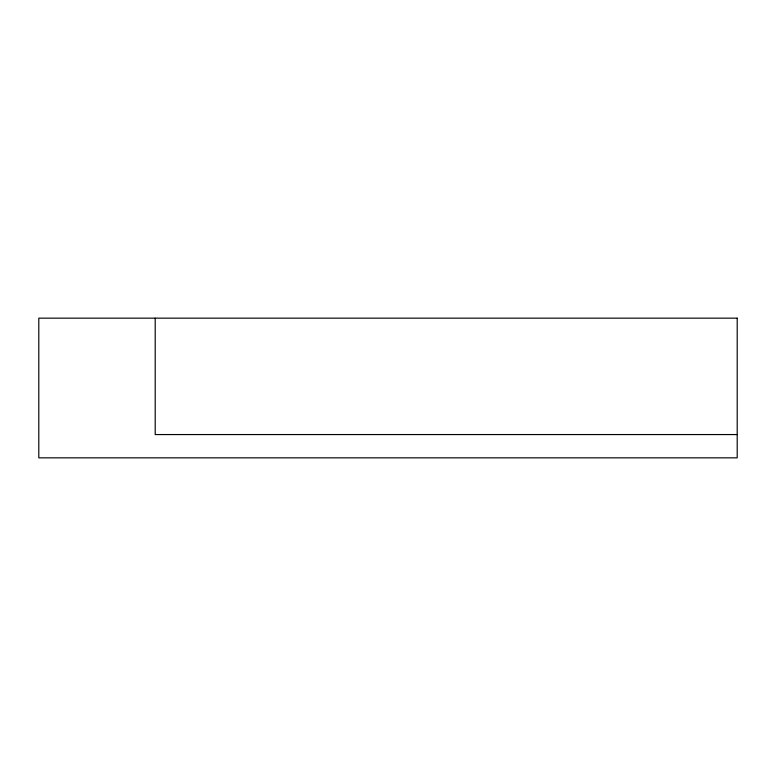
<?xml version="1.0" encoding="UTF-8"?>
<svg xmlns="http://www.w3.org/2000/svg" width="776" height="776" viewBox="0 0 776 776"><rect width="100%" height="100%" fill="white"/><g stroke="black" fill="none" stroke-linecap="round" stroke-linejoin="round"><path stroke-width="1.16" d="M737.2 434.56L155.2 434.56L155.2 318.16M737.2 318.16L38.8 318.16L38.8 457.84L737.2 457.84L737.2 318.16"/></g></svg>
